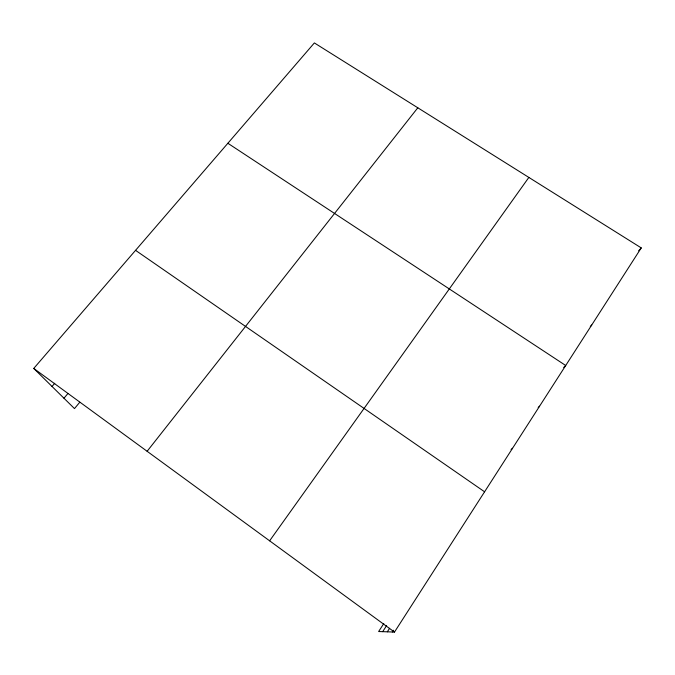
<?xml version="1.0" encoding="UTF-8"?>
<svg xmlns="http://www.w3.org/2000/svg" width="675" height="675" viewBox="0 0 675 675"><rect width="100%" height="100%" fill="white"/><g stroke="black" fill="none" stroke-linecap="round" stroke-linejoin="round"><path stroke-width="1.01" d="M383.788 623.582L378.633 631.53L394.487 632.07L641.25 247.902L314.364 42.93L33.75 368.432L74.478 408.594L79.785 402.216M387.323 631.825L389.593 628.298M392.327 631.994L393.457 630.239M382.691 631.665L386.632 625.573M269.629 540.818L528.854 177.424M147.125 451.288L417.808 107.797M63.965 398.225L67.964 393.457M52.034 386.463L54.734 383.282M638.617 250.822L641.25 247.902M590.279 326.489L591.739 324.987M563.684 367.495L565.709 365.504L227.863 143.269M538.169 407.481L539.578 406.181M511.068 449.508L512.553 448.259M135.557 250.341L484.583 491.797M33.75 368.432L394.487 632.07"/></g></svg>
